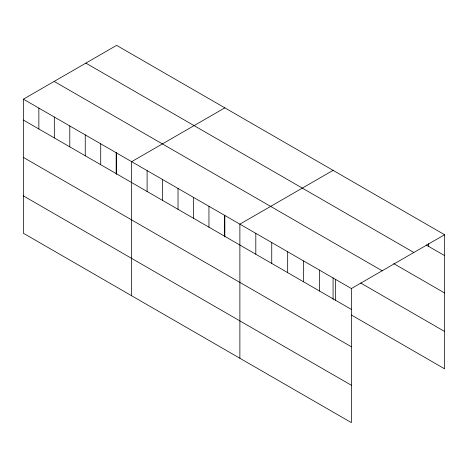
<?xml version="1.0" encoding="UTF-8"?>
<svg xmlns="http://www.w3.org/2000/svg" width="468" height="468" viewBox="0 0 468 468"><rect width="100%" height="100%" fill="white"/><g stroke="black" fill="none" stroke-linecap="round" stroke-linejoin="round"><path stroke-width="0.7" d="M23.4 99.175L351.398 288.545L351.398 422.633L23.4 233.269L23.4 99.175L116.602 45.367L444.6 234.731L444.6 368.825L351.462 315.052M224.839 107.856L131.643 161.665L131.643 295.758M333.081 170.346L239.879 224.16L239.879 358.248M351.398 288.545L444.6 234.731M426.219 245.004L444.6 255.616M85.843 63.121L413.847 252.492M393.74 263.613L444.6 292.974M54.153 81.414L382.157 270.785M360.652 283L444.6 331.467M23.4 120.06L351.398 309.424M23.4 157.418L351.398 346.788M23.4 195.905L351.398 385.275M428.67 243.541L428.67 246.42M335.468 279.343L335.468 300.228M333.081 277.857L333.081 299.409M319.539 270.147L319.539 291.032M303.603 260.951L303.603 281.835M287.674 251.749L287.674 272.633M271.744 242.553L271.744 263.437M255.809 233.356L255.809 254.241M224.839 215.368L224.839 236.919M224.418 215.227L224.418 236.112M208.956 206.3L208.956 227.185M193.489 197.373L193.489 218.258M178.027 188.446L178.027 209.331M162.566 179.519L162.566 200.403M147.104 170.592L147.104 191.476M116.602 152.872L116.602 174.429M116.175 152.738L116.175 173.622M100.714 143.811L100.714 164.695M85.252 134.883L85.252 155.768M69.79 125.956L69.79 146.841M54.323 117.029L54.323 137.914M38.862 108.102L38.862 128.987"/></g></svg>
